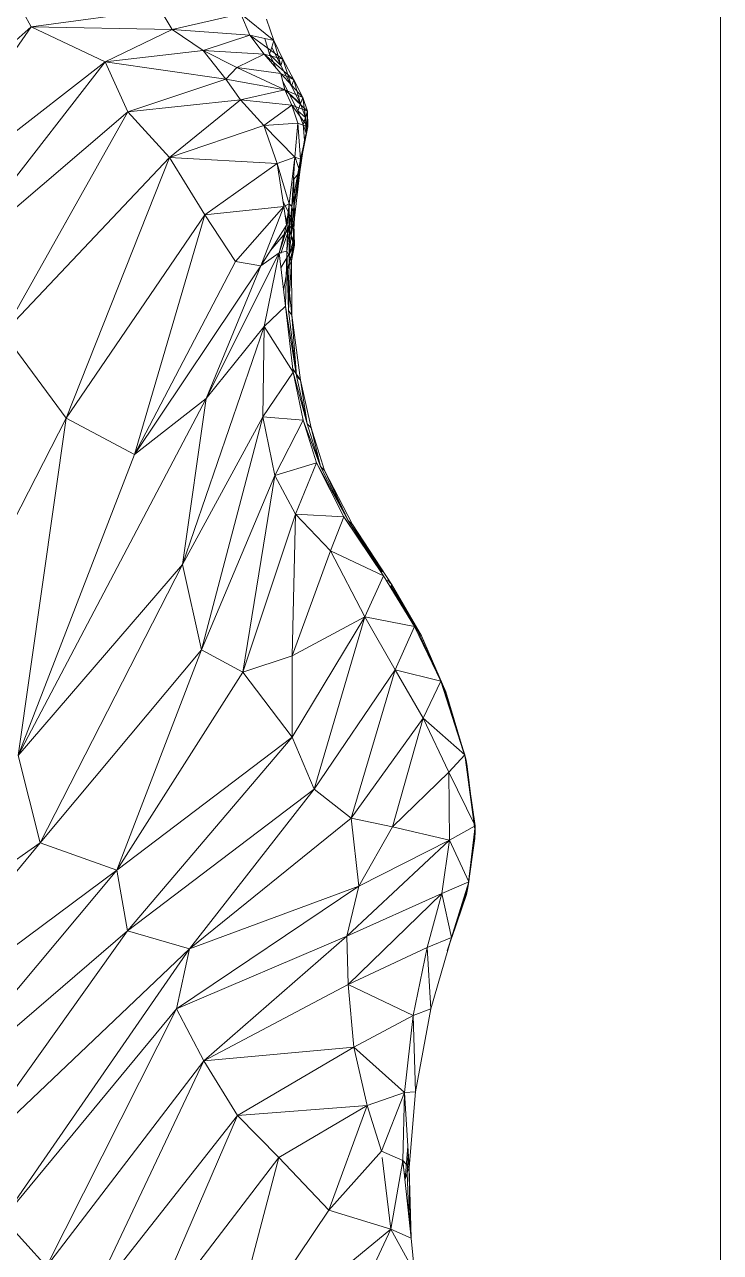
# Model space of a CAD drawing. Header units: millimetres. Extents: x -8591 to 7092, y -1621 to 14390.
# Drawn here: x -4089 to -4012.8, y 2266.3 to 2400.9 of the extents above; entities that cross this region are included whole.
import ezdxf

# ---------------------------------------------------------------- set-up
doc = ezdxf.new("R2010")
doc.units = ezdxf.units.MM
doc.layers.add('G-IMPT', color=8, linetype='Continuous', lineweight=9)
doc.layers.add('I-FURN', color=30, linetype='Continuous', lineweight=9)

# ---------------------------------------------------------------- blocks, each defined once
blk = doc.blocks.new('Couch_-_Soft_Bench_Berto_Salotti_9473_0001 - Couch_-_Soft_Bench_Berto_Salotti_9473_0001-449050-Begane grond')
at = {"layer": 'I-FURN'}
blk.add_line((635.44, -2275), (919.7, -2275), dxfattribs=at)
blk = doc.blocks.new('Artificial banana plant 1500mm - Family 4__C1-728657-Begane grond')
at = {"layer": 'G-IMPT'}
for p, q in [((324.46, -256.25), (322.8, -253.13)), ((324.46, -256.25), (322.8, -253.13)), ((338.59, -254.33), (324.46, -256.25)), ((338.59, -254.33), (324.46, -256.25)), ((339.93, -256.52), (338.59, -254.33)), ((339.93, -256.52), (338.59, -254.33)), ((347.44, -254.81), (339.93, -256.52)), ((347.44, -254.81), (339.93, -256.52)), ((351.07, -257.75), (347.44, -254.81)), ((351.07, -257.75), (347.44, -254.81)), ((348.41, -257.14), (347.44, -254.81)), ((348.41, -257.14), (347.44, -254.81)), ((351.07, -257.75), (350.25, -255.41)), ((351.07, -257.75), (350.25, -255.41)), ((324.46, -256.25), (303.46, -274.68)), ((324.46, -256.25), (303.46, -274.68)), ((324.46, -256.25), (309.09, -278.32)), ((324.46, -256.25), (309.09, -278.32)), ((339.93, -256.52), (324.46, -256.25)), ((339.93, -256.52), (324.46, -256.25)), ((332.59, -260.06), (324.46, -256.25)), ((332.59, -260.06), (324.46, -256.25)), ((339.93, -256.52), (332.59, -260.06)), ((339.93, -256.52), (332.59, -260.06)), ((348.41, -257.14), (339.93, -256.52)), ((348.41, -257.14), (339.93, -256.52)), ((343.3, -258.85), (339.93, -256.52)), ((343.3, -258.85), (339.93, -256.52)), ((348.41, -257.14), (343.3, -258.85)), ((348.41, -257.14), (343.3, -258.85)), ((352.05, -259.78), (348.41, -257.14)), ((352.05, -259.78), (348.41, -257.14)), ((351.07, -257.75), (348.41, -257.14)), ((351.07, -257.75), (348.41, -257.14)), ((350, -259.22), (348.41, -257.14)), ((350, -259.22), (348.41, -257.14)), ((350.08, -257.52), (350.6, -259.22)), ((350.08, -257.52), (350.6, -259.22)), ((351.07, -257.75), (350.85, -258.45)), ((351.07, -257.75), (350.85, -258.45)), ((352.05, -259.78), (351.07, -257.75)), ((352.05, -259.78), (351.07, -257.75)), ((351.81, -260.48), (351.07, -257.75)), ((351.81, -260.48), (351.07, -257.75)), ((343.3, -258.85), (332.59, -260.06)), ((343.3, -258.85), (332.59, -260.06)), ((350, -259.22), (343.3, -258.85)), ((350, -259.22), (343.3, -258.85)), ((345.8, -261.97), (343.3, -258.85)), ((345.8, -261.97), (343.3, -258.85)), ((347.01, -260.69), (343.3, -258.85)), ((347.01, -260.69), (343.3, -258.85)), ((350, -259.22), (347.01, -260.69)), ((350, -259.22), (347.01, -260.69)), ((353.25, -262.04), (350, -259.22)), ((353.25, -262.04), (350, -259.22)), ((352.05, -259.78), (350, -259.22)), ((352.05, -259.78), (350, -259.22)), ((351.81, -261.36), (350, -259.22)), ((351.81, -261.36), (350, -259.22)), ((350.85, -258.45), (350.6, -259.22)), ((350.85, -258.45), (350.6, -259.22)), ((351.81, -260.48), (350.6, -259.22)), ((351.81, -260.48), (350.6, -259.22)), ((350.6, -259.22), (351.31, -260.77)), ((350.6, -259.22), (351.31, -260.77)), ((351.81, -260.48), (350.85, -258.45)), ((351.81, -260.48), (350.85, -258.45)), ((332.59, -260.06), (309.09, -278.32)), ((332.59, -260.06), (309.09, -278.32)), ((332.59, -260.06), (315.04, -282.66)), ((332.59, -260.06), (315.04, -282.66)), ((345.8, -261.97), (332.59, -260.06)), ((345.8, -261.97), (332.59, -260.06)), ((335.04, -265.57), (332.59, -260.06)), ((335.04, -265.57), (332.59, -260.06)), ((345.8, -261.97), (347.01, -260.69)), ((345.8, -261.97), (347.01, -260.69)), ((352.26, -263.13), (347.01, -260.69)), ((352.26, -263.13), (347.01, -260.69)), ((351.81, -261.36), (347.01, -260.69)), ((351.81, -261.36), (347.01, -260.69)), ((352.05, -259.78), (351.81, -260.48)), ((352.05, -259.78), (351.81, -260.48)), ((352.98, -262.74), (351.81, -260.48)), ((352.98, -262.74), (351.81, -260.48)), ((353.25, -262.04), (352.05, -259.78)), ((353.25, -262.04), (352.05, -259.78)), ((352.98, -262.74), (352.05, -259.78)), ((352.98, -262.74), (352.05, -259.78)), ((345.8, -261.97), (335.04, -265.57)), ((345.8, -261.97), (335.04, -265.57)), ((352.26, -263.13), (345.8, -261.97)), ((352.26, -263.13), (345.8, -261.97)), ((347.42, -264.24), (345.8, -261.97)), ((347.42, -264.24), (345.8, -261.97)), ((354.25, -263.98), (351.81, -261.36)), ((354.25, -263.98), (351.81, -261.36)), ((353.25, -262.04), (351.81, -261.36)), ((353.25, -262.04), (351.81, -261.36)), ((352.26, -263.13), (351.81, -261.36)), ((352.26, -263.13), (351.81, -261.36)), ((352.03, -262.24), (352.69, -263.52)), ((352.03, -262.24), (352.69, -263.52)), ((353.25, -262.04), (352.98, -262.74)), ((353.25, -262.04), (352.98, -262.74)), ((354.25, -263.98), (353.25, -262.04)), ((354.25, -263.98), (353.25, -262.04)), ((353.99, -264.68), (353.25, -262.04)), ((353.99, -264.68), (353.25, -262.04)), ((352.26, -263.13), (347.42, -264.24)), ((352.26, -263.13), (347.42, -264.24)), ((354.76, -265.49), (352.26, -263.13)), ((354.76, -265.49), (352.26, -263.13)), ((354.25, -263.98), (352.26, -263.13)), ((354.25, -263.98), (352.26, -263.13)), ((353.03, -264.83), (352.26, -263.13)), ((353.03, -264.83), (352.26, -263.13)), ((353.99, -264.68), (352.69, -263.52)), ((353.99, -264.68), (352.69, -263.52)), ((352.69, -263.52), (353.7, -265.45)), ((352.69, -263.52), (353.7, -265.45)), ((353.99, -264.68), (352.98, -262.74)), ((353.99, -264.68), (352.98, -262.74)), ((347.42, -264.24), (335.04, -265.57)), ((347.42, -264.24), (335.04, -265.57)), ((347.42, -264.24), (339.64, -270.55)), ((347.42, -264.24), (339.64, -270.55)), ((353.03, -264.83), (347.42, -264.24)), ((353.03, -264.83), (347.42, -264.24)), ((349.97, -267.07), (347.42, -264.24)), ((349.97, -267.07), (347.42, -264.24)), ((353.03, -264.83), (349.97, -267.07)), ((353.03, -264.83), (349.97, -267.07)), ((354.79, -267.21), (353.03, -264.83)), ((354.79, -267.21), (353.03, -264.83)), ((354.76, -265.49), (353.03, -264.83)), ((354.76, -265.49), (353.03, -264.83)), ((353.67, -266.81), (353.03, -264.83)), ((353.67, -266.81), (353.03, -264.83)), ((353.99, -264.68), (353.7, -265.45)), ((353.99, -264.68), (353.7, -265.45)), ((354.25, -263.98), (353.99, -264.68)), ((354.25, -263.98), (353.99, -264.68)), ((354.52, -266.19), (353.99, -264.68)), ((354.52, -266.19), (353.99, -264.68)), ((354.76, -265.49), (354.25, -263.98)), ((354.76, -265.49), (354.25, -263.98)), ((354.52, -266.19), (354.25, -263.98)), ((354.52, -266.19), (354.25, -263.98)), ((335.04, -265.57), (315.04, -282.66)), ((335.04, -265.57), (315.04, -282.66)), ((335.04, -265.57), (321.44, -289.83)), ((335.04, -265.57), (321.44, -289.83)), ((339.64, -270.55), (335.04, -265.57)), ((339.64, -270.55), (335.04, -265.57)), ((354.52, -266.19), (353.7, -265.45)), ((354.52, -266.19), (353.7, -265.45)), ((353.7, -265.45), (354.26, -266.95)), ((353.7, -265.45), (354.26, -266.95)), ((354.52, -266.19), (354.26, -266.95)), ((354.52, -266.19), (354.26, -266.95)), ((354.76, -265.49), (354.52, -266.19)), ((354.76, -265.49), (354.52, -266.19)), ((354.61, -267.9), (354.52, -266.19)), ((354.61, -267.9), (354.52, -266.19)), ((354.61, -267.9), (354.76, -265.49)), ((354.61, -267.9), (354.76, -265.49)), ((354.79, -267.21), (354.76, -265.49)), ((354.79, -267.21), (354.76, -265.49)), ((349.97, -267.07), (339.64, -270.55)), ((349.97, -267.07), (339.64, -270.55)), ((353.67, -266.81), (349.97, -267.07)), ((353.67, -266.81), (349.97, -267.07)), ((353.35, -270.53), (349.97, -267.07)), ((353.35, -270.53), (349.97, -267.07)), ((351.44, -271.22), (349.97, -267.07)), ((351.44, -271.22), (349.97, -267.07)), ((353.35, -270.53), (353.67, -266.81)), ((353.35, -270.53), (353.67, -266.81)), ((353.97, -270.75), (353.67, -266.81)), ((353.97, -270.75), (353.67, -266.81)), ((354.79, -267.21), (353.67, -266.81)), ((354.79, -267.21), (353.67, -266.81)), ((353.94, -271.4), (354.79, -267.21)), ((353.94, -271.4), (354.79, -267.21)), ((353.97, -270.75), (354.79, -267.21)), ((353.97, -270.75), (354.79, -267.21)), ((354.61, -267.9), (354.26, -266.95)), ((354.61, -267.9), (354.26, -266.95)), ((354.26, -266.95), (354.41, -268.67)), ((354.26, -266.95), (354.41, -268.67)), ((354.79, -267.21), (354.61, -267.9)), ((354.79, -267.21), (354.61, -267.9)), ((354.41, -268.67), (353.91, -272.12)), ((354.41, -268.67), (353.91, -272.12)), ((353.94, -271.4), (354.61, -267.9)), ((353.94, -271.4), (354.61, -267.9)), ((353.94, -271.4), (354.41, -268.67)), ((353.94, -271.4), (354.41, -268.67)), ((354.61, -267.9), (354.41, -268.67)), ((354.61, -267.9), (354.41, -268.67)), ((339.64, -270.55), (321.44, -289.83)), ((339.64, -270.55), (321.44, -289.83)), ((339.64, -270.55), (328.31, -299.14)), ((339.64, -270.55), (328.31, -299.14)), ((351.44, -271.22), (339.64, -270.55)), ((351.44, -271.22), (339.64, -270.55)), ((343.49, -276.85), (339.64, -270.55)), ((343.49, -276.85), (339.64, -270.55)), ((351.44, -271.22), (343.49, -276.85)), ((351.44, -271.22), (343.49, -276.85)), ((353.35, -270.53), (351.44, -271.22)), ((353.35, -270.53), (351.44, -271.22)), ((352.75, -275.65), (351.44, -271.22)), ((352.75, -275.65), (351.44, -271.22)), ((352.15, -275.92), (351.44, -271.22)), ((352.15, -275.92), (351.44, -271.22)), ((352.75, -275.65), (353.35, -270.53)), ((352.75, -275.65), (353.35, -270.53)), ((353.04, -275.93), (353.35, -270.53)), ((353.04, -275.93), (353.35, -270.53)), ((353.04, -275.93), (353.97, -270.75)), ((353.04, -275.93), (353.97, -270.75)), ((353.17, -276.51), (353.97, -270.75)), ((353.17, -276.51), (353.97, -270.75)), ((353.17, -276.51), (353.94, -271.4)), ((353.17, -276.51), (353.94, -271.4)), ((353.97, -270.75), (353.35, -270.53)), ((353.97, -270.75), (353.35, -270.53)), ((353.91, -272.12), (353.4, -270.53)), ((353.91, -272.12), (353.4, -270.53)), ((353.94, -271.4), (353.91, -272.12)), ((353.94, -271.4), (353.91, -272.12)), ((353.97, -270.75), (353.94, -271.4)), ((353.97, -270.75), (353.94, -271.4)), ((353.17, -276.51), (353.91, -272.12)), ((353.17, -276.51), (353.91, -272.12)), ((353.26, -272.94), (353.25, -277.8)), ((353.26, -272.94), (353.25, -277.8)), ((353.91, -272.12), (353.26, -272.94)), ((353.91, -272.12), (353.26, -272.94)), ((353.32, -277.16), (353.26, -272.94)), ((353.32, -277.16), (353.26, -272.94)), ((353.91, -272.12), (353.32, -277.16)), ((353.91, -272.12), (353.32, -277.16)), ((353.25, -277.8), (352.06, -275.31)), ((353.25, -277.8), (352.06, -275.31)), ((352.75, -275.65), (352.15, -275.92)), ((352.75, -275.65), (352.15, -275.92)), ((352.75, -275.65), (352.45, -277.97)), ((352.75, -275.65), (352.45, -277.97)), ((352.6, -278.14), (352.75, -275.65)), ((352.6, -278.14), (352.75, -275.65)), ((352.77, -278.54), (352.75, -275.65)), ((352.77, -278.54), (352.75, -275.65)), ((353.04, -275.93), (352.75, -275.65)), ((353.04, -275.93), (352.75, -275.65)), ((343.49, -276.85), (328.31, -299.14)), ((343.49, -276.85), (328.31, -299.14)), ((335.78, -303.1), (343.49, -276.85)), ((335.78, -303.1), (343.49, -276.85)), ((352.15, -275.92), (343.49, -276.85)), ((352.15, -275.92), (343.49, -276.85)), ((346.85, -281.97), (343.49, -276.85)), ((346.85, -281.97), (343.49, -276.85)), ((352.15, -275.92), (346.85, -281.97)), ((352.15, -275.92), (346.85, -281.97)), ((349.64, -282.42), (352.15, -275.92)), ((349.64, -282.42), (352.15, -275.92)), ((352.45, -277.97), (352.15, -275.92)), ((352.45, -277.97), (352.15, -275.92)), ((352.29, -276.87), (352.74, -278.36)), ((352.29, -276.87), (352.74, -278.36)), ((352.77, -278.54), (353.04, -275.93)), ((352.77, -278.54), (353.04, -275.93)), ((352.97, -279.08), (353.04, -275.93)), ((352.97, -279.08), (353.04, -275.93)), ((352.97, -279.08), (353.17, -276.51)), ((352.97, -279.08), (353.17, -276.51)), ((352.97, -279.08), (353.32, -277.16)), ((352.97, -279.08), (353.32, -277.16)), ((353.04, -275.93), (353.17, -276.51)), ((353.04, -275.93), (353.17, -276.51)), ((353.17, -276.51), (353.32, -277.16)), ((353.17, -276.51), (353.32, -277.16)), ((353.18, -279.69), (353.32, -277.16)), ((353.18, -279.69), (353.32, -277.16)), ((353.32, -277.16), (353.25, -277.8)), ((353.32, -277.16), (353.25, -277.8)), ((349.64, -282.42), (352.45, -277.97)), ((349.64, -282.42), (352.45, -277.97)), ((352.74, -278.36), (350.7, -280.74)), ((352.74, -278.36), (350.7, -280.74)), ((351.63, -281.01), (352.45, -277.97)), ((351.63, -281.01), (352.45, -277.97)), ((351.63, -281.01), (352.6, -278.14)), ((351.63, -281.01), (352.6, -278.14)), ((352.74, -278.36), (351.83, -281.07)), ((352.74, -278.36), (351.83, -281.07)), ((352.48, -280.81), (352.6, -278.14)), ((352.48, -280.81), (352.6, -278.14)), ((352.48, -280.81), (352.77, -278.54)), ((352.48, -280.81), (352.77, -278.54)), ((352.77, -278.54), (352.6, -278.14)), ((352.77, -278.54), (352.6, -278.14)), ((352.72, -281.33), (352.77, -278.54)), ((352.72, -281.33), (352.77, -278.54)), ((353.25, -277.8), (352.74, -278.36)), ((353.25, -277.8), (352.74, -278.36)), ((352.74, -278.36), (353.25, -280.28)), ((352.74, -278.36), (353.25, -280.28)), ((352.97, -279.08), (352.77, -278.54)), ((352.97, -279.08), (352.77, -278.54)), ((353.18, -279.69), (353.25, -277.8)), ((353.18, -279.69), (353.25, -277.8)), ((353.25, -277.8), (353.31, -280.16)), ((353.25, -277.8), (353.31, -280.16)), ((353.25, -277.8), (353.25, -280.28)), ((353.25, -277.8), (353.25, -280.28)), ((352.72, -281.33), (352.97, -279.08)), ((352.72, -281.33), (352.97, -279.08)), ((352.72, -281.33), (353.18, -279.69)), ((352.72, -281.33), (353.18, -279.69)), ((352.97, -279.08), (353.18, -279.69)), ((352.97, -279.08), (353.18, -279.69)), ((353.18, -279.69), (352.98, -281.9)), ((353.18, -279.69), (352.98, -281.9)), ((353.18, -279.69), (353.31, -280.16)), ((353.18, -279.69), (353.31, -280.16)), ((351.63, -281.01), (343.63, -296.97)), ((351.63, -281.01), (343.63, -296.97)), ((351.63, -281.01), (349.64, -282.42)), ((351.63, -281.01), (349.64, -282.42)), ((349.99, -289.09), (351.63, -281.01)), ((349.99, -289.09), (351.63, -281.01)), ((352.48, -280.81), (351.63, -281.01)), ((352.48, -280.81), (351.63, -281.01)), ((352.34, -286.85), (351.63, -281.01)), ((352.34, -286.85), (351.63, -281.01)), ((353.25, -280.28), (351.83, -282.65)), ((353.25, -280.28), (351.83, -282.65)), ((352.34, -286.85), (352.48, -280.81)), ((352.34, -286.85), (352.48, -280.81)), ((352.72, -281.33), (352.48, -280.81)), ((352.72, -281.33), (352.48, -280.81)), ((352.66, -287.32), (352.48, -280.81)), ((352.66, -287.32), (352.48, -280.81)), ((353.31, -280.16), (352.51, -282.91)), ((353.31, -280.16), (352.51, -282.91)), ((352.51, -282.91), (353.25, -280.28)), ((352.51, -282.91), (353.25, -280.28)), ((352.98, -281.9), (353.31, -280.16)), ((352.98, -281.9), (353.31, -280.16)), ((335.78, -303.1), (346.85, -281.97)), ((335.78, -303.1), (346.85, -281.97)), ((349.64, -282.42), (335.78, -303.1)), ((349.64, -282.42), (335.78, -303.1)), ((343.63, -296.97), (349.64, -282.42)), ((343.63, -296.97), (349.64, -282.42)), ((349.64, -282.42), (346.85, -281.97)), ((349.64, -282.42), (346.85, -281.97)), ((352.98, -281.9), (352.51, -282.91)), ((352.98, -281.9), (352.51, -282.91)), ((352.72, -281.33), (352.66, -287.32)), ((352.72, -281.33), (352.66, -287.32)), ((352.66, -287.32), (352.98, -281.9)), ((352.66, -287.32), (352.98, -281.9)), ((352.72, -281.33), (352.98, -281.9)), ((352.72, -281.33), (352.98, -281.9)), ((352.98, -281.9), (353.02, -287.84)), ((352.98, -281.9), (353.02, -287.84)), ((352.51, -282.91), (352.13, -285.14)), ((352.51, -282.91), (352.13, -285.14)), ((353.02, -287.84), (352.51, -282.91)), ((353.02, -287.84), (352.51, -282.91)), ((352.34, -286.85), (349.99, -289.09)), ((352.34, -286.85), (349.99, -289.09)), ((353.17, -294.08), (352.34, -286.85)), ((353.17, -294.08), (352.34, -286.85)), ((353.55, -294.51), (352.34, -286.85)), ((353.55, -294.51), (352.34, -286.85)), ((353.55, -294.51), (352.66, -287.32)), ((353.55, -294.51), (352.66, -287.32)), ((352.66, -287.32), (353.02, -287.84)), ((352.66, -287.32), (353.02, -287.84)), ((353.02, -287.84), (353.98, -294.98)), ((353.02, -287.84), (353.98, -294.98)), ((353.55, -294.51), (353.02, -287.84)), ((353.55, -294.51), (353.02, -287.84)), ((349.99, -289.09), (341.03, -315.18)), ((349.99, -289.09), (341.03, -315.18)), ((349.99, -289.09), (343.63, -296.97)), ((349.99, -289.09), (343.63, -296.97)), ((349.84, -299), (349.99, -289.09)), ((349.84, -299), (349.99, -289.09)), ((353.17, -294.08), (349.99, -289.09)), ((353.17, -294.08), (349.99, -289.09)), ((328.31, -299.14), (321.44, -289.83)), ((328.31, -299.14), (321.44, -289.83)), ((353.17, -294.08), (349.84, -299)), ((353.17, -294.08), (349.84, -299)), ((353.98, -294.98), (353.13, -293.73)), ((353.98, -294.98), (353.13, -293.73)), ((354.29, -299.35), (353.17, -294.08)), ((354.29, -299.35), (353.17, -294.08)), ((354.7, -299.75), (353.17, -294.08)), ((354.7, -299.75), (353.17, -294.08)), ((354.7, -299.75), (353.55, -294.51)), ((354.7, -299.75), (353.55, -294.51)), ((353.55, -294.51), (353.98, -294.98)), ((353.55, -294.51), (353.98, -294.98)), ((353.98, -294.98), (355.15, -300.19)), ((353.98, -294.98), (355.15, -300.19)), ((354.7, -299.75), (353.98, -294.98)), ((354.7, -299.75), (353.98, -294.98)), ((343.63, -296.97), (323.04, -336.09)), ((343.63, -296.97), (323.04, -336.09)), ((343.63, -296.97), (335.78, -303.1)), ((343.63, -296.97), (335.78, -303.1)), ((341.03, -315.18), (343.63, -296.97)), ((341.03, -315.18), (343.63, -296.97)), ((311.95, -330.97), (328.31, -299.14)), ((311.95, -330.97), (328.31, -299.14)), ((323.04, -336.09), (328.31, -299.14)), ((323.04, -336.09), (328.31, -299.14)), ((335.78, -303.1), (328.31, -299.14)), ((335.78, -303.1), (328.31, -299.14)), ((349.84, -299), (341.03, -315.18)), ((349.84, -299), (341.03, -315.18)), ((349.84, -299), (343.13, -324.53)), ((349.84, -299), (343.13, -324.53)), ((354.29, -299.35), (349.84, -299)), ((354.29, -299.35), (349.84, -299)), ((351.18, -305.42), (349.84, -299)), ((351.18, -305.42), (349.84, -299)), ((354.29, -299.35), (351.18, -305.42)), ((354.29, -299.35), (351.18, -305.42)), ((355.73, -304.04), (354.29, -299.35)), ((355.73, -304.04), (354.29, -299.35)), ((356.16, -304.43), (354.29, -299.35)), ((356.16, -304.43), (354.29, -299.35)), ((356.16, -304.43), (354.7, -299.75)), ((356.16, -304.43), (354.7, -299.75)), ((354.7, -299.75), (355.15, -300.19)), ((354.7, -299.75), (355.15, -300.19)), ((355.15, -300.19), (356.62, -304.86)), ((355.15, -300.19), (356.62, -304.86)), ((356.16, -304.43), (355.15, -300.19)), ((356.16, -304.43), (355.15, -300.19)), ((323.04, -336.09), (335.78, -303.1)), ((323.04, -336.09), (335.78, -303.1)), ((355.73, -304.04), (351.18, -305.42)), ((355.73, -304.04), (351.18, -305.42)), ((355.73, -304.04), (353.43, -309.64)), ((355.73, -304.04), (353.43, -309.64)), ((358.74, -309.94), (355.73, -304.04)), ((358.74, -309.94), (355.73, -304.04)), ((359.19, -310.34), (355.73, -304.04)), ((359.19, -310.34), (355.73, -304.04)), ((351.18, -305.42), (343.13, -324.53)), ((351.18, -305.42), (343.13, -324.53)), ((351.18, -305.42), (347.65, -326.98)), ((351.18, -305.42), (347.65, -326.98)), ((353.43, -309.64), (351.18, -305.42)), ((353.43, -309.64), (351.18, -305.42)), ((359.19, -310.34), (356.16, -304.43)), ((359.19, -310.34), (356.16, -304.43)), ((356.16, -304.43), (356.62, -304.86)), ((356.16, -304.43), (356.62, -304.86)), ((356.62, -304.86), (359.69, -310.78)), ((356.62, -304.86), (359.69, -310.78)), ((359.19, -310.34), (356.62, -304.86)), ((359.19, -310.34), (356.62, -304.86)), ((353.43, -309.64), (347.65, -326.98)), ((353.43, -309.64), (347.65, -326.98)), ((353.43, -309.64), (353.05, -325.17)), ((353.43, -309.64), (353.05, -325.17)), ((358.74, -309.94), (353.43, -309.64)), ((358.74, -309.94), (353.43, -309.64)), ((357.28, -313.66), (353.43, -309.64)), ((357.28, -313.66), (353.43, -309.64)), ((358.74, -309.94), (357.28, -313.66)), ((358.74, -309.94), (357.28, -313.66)), ((363.06, -316.41), (358.74, -309.94)), ((363.06, -316.41), (358.74, -309.94)), ((362.92, -316.01), (358.74, -309.94)), ((362.92, -316.01), (358.74, -309.94)), ((362.92, -315.98), (359.19, -310.34)), ((362.92, -315.98), (359.19, -310.34)), ((359.19, -310.34), (359.69, -310.78)), ((359.19, -310.34), (359.69, -310.78)), ((359.69, -310.78), (363.97, -317.33)), ((359.69, -310.78), (363.97, -317.33)), ((362.92, -315.93), (359.69, -310.78)), ((362.92, -315.93), (359.69, -310.78)), ((357.28, -313.66), (353.05, -325.17)), ((357.28, -313.66), (353.05, -325.17)), ((363.06, -316.41), (357.28, -313.66)), ((363.06, -316.41), (357.28, -313.66)), ((361.02, -320.91), (357.28, -313.66)), ((361.02, -320.91), (357.28, -313.66)), ((341.03, -315.18), (323.04, -336.09)), ((341.03, -315.18), (323.04, -336.09)), ((341.03, -315.18), (325.44, -345.67)), ((341.03, -315.18), (325.44, -345.67)), ((343.13, -324.53), (341.03, -315.18)), ((343.13, -324.53), (341.03, -315.18)), ((363.06, -316.41), (361.02, -320.91)), ((363.06, -316.41), (361.02, -320.91)), ((366.47, -321.98), (363.06, -316.41)), ((366.47, -321.98), (363.06, -316.41)), ((366.85, -322.46), (363.06, -316.41)), ((366.85, -322.46), (363.06, -316.41)), ((363.5, -316.85), (363.97, -317.33)), ((363.5, -316.85), (363.97, -317.33)), ((363.97, -317.33), (363.9, -317.54)), ((363.97, -317.33), (363.9, -317.54)), ((366.85, -322.46), (363.91, -317.54)), ((366.85, -322.46), (363.91, -317.54)), ((363.97, -317.33), (367.25, -322.99)), ((363.97, -317.33), (367.25, -322.99)), ((366.85, -322.46), (363.97, -317.33)), ((366.85, -322.46), (363.97, -317.33)), ((361.02, -320.91), (353.05, -334.09)), ((361.02, -320.91), (353.05, -334.09)), ((361.02, -320.91), (353.05, -325.17)), ((361.02, -320.91), (353.05, -325.17)), ((361.02, -320.91), (355.48, -339.8)), ((361.02, -320.91), (355.48, -339.8)), ((366.47, -321.98), (361.02, -320.91)), ((366.47, -321.98), (361.02, -320.91)), ((364.37, -326.72), (361.02, -320.91)), ((364.37, -326.72), (361.02, -320.91)), ((366.47, -321.98), (364.37, -326.72)), ((366.47, -321.98), (364.37, -326.72)), ((369.35, -327.97), (366.47, -321.98)), ((369.35, -327.97), (366.47, -321.98)), ((369.62, -328.53), (366.85, -322.46)), ((369.62, -328.53), (366.85, -322.46)), ((369.89, -329.14), (367.25, -322.99)), ((369.89, -329.14), (367.25, -322.99)), ((369.62, -328.53), (367.25, -322.99)), ((369.62, -328.53), (367.25, -322.99)), ((343.13, -324.53), (325.44, -345.67)), ((343.13, -324.53), (325.44, -345.67)), ((343.13, -324.53), (333.84, -348.66)), ((343.13, -324.53), (333.84, -348.66)), ((347.65, -326.98), (343.13, -324.53)), ((347.65, -326.98), (343.13, -324.53)), ((353.05, -325.17), (347.65, -326.98)), ((353.05, -325.17), (347.65, -326.98)), ((353.05, -334.09), (353.05, -325.17)), ((353.05, -334.09), (353.05, -325.17)), ((347.65, -326.98), (333.84, -348.66)), ((347.65, -326.98), (333.84, -348.66)), ((353.05, -334.09), (347.65, -326.98)), ((353.05, -334.09), (347.65, -326.98)), ((364.37, -326.72), (355.48, -339.8)), ((364.37, -326.72), (355.48, -339.8)), ((364.37, -326.72), (359.52, -342.97)), ((364.37, -326.72), (359.52, -342.97)), ((369.35, -327.97), (364.37, -326.72)), ((369.35, -327.97), (364.37, -326.72)), ((367.43, -332.02), (364.37, -326.72)), ((367.43, -332.02), (364.37, -326.72)), ((369.35, -327.97), (367.43, -332.02)), ((369.35, -327.97), (367.43, -332.02)), ((372.12, -336.63), (369.35, -327.97)), ((372.12, -336.63), (369.35, -327.97)), ((371.98, -336.02), (369.35, -327.97)), ((371.98, -336.02), (369.35, -327.97)), ((372.12, -336.63), (369.62, -328.53)), ((372.12, -336.63), (369.62, -328.53)), ((372.12, -336.63), (369.89, -329.14)), ((372.12, -336.63), (369.89, -329.14)), ((369.89, -329.14), (371.21, -333.68)), ((369.89, -329.14), (371.21, -333.68)), ((367.43, -332.02), (359.52, -342.97)), ((367.43, -332.02), (359.52, -342.97)), ((367.43, -332.02), (364.08, -343.91)), ((367.43, -332.02), (364.08, -343.91)), ((371.98, -336.02), (367.43, -332.02)), ((371.98, -336.02), (367.43, -332.02)), ((370.25, -337.92), (367.43, -332.02)), ((370.25, -337.92), (367.43, -332.02)), ((353.05, -334.09), (333.84, -348.66)), ((353.05, -334.09), (333.84, -348.66)), ((353.05, -334.09), (335.01, -355.34)), ((353.05, -334.09), (335.01, -355.34)), ((355.48, -339.8), (353.05, -334.09)), ((355.48, -339.8), (353.05, -334.09)), ((325.44, -345.67), (323.04, -336.09)), ((325.44, -345.67), (323.04, -336.09)), ((371.98, -336.02), (370.25, -337.92)), ((371.98, -336.02), (370.25, -337.92)), ((372.12, -336.63), (371.98, -336.02)), ((372.12, -336.63), (371.98, -336.02)), ((373.12, -343.83), (371.98, -336.02)), ((373.12, -343.83), (371.98, -336.02)), ((373.11, -344.48), (371.98, -336.02)), ((373.11, -344.48), (371.98, -336.02)), ((372.12, -336.63), (372.26, -337.3)), ((372.12, -336.63), (372.26, -337.3)), ((372.12, -336.63), (372.47, -339.38)), ((372.12, -336.63), (372.47, -339.38)), ((373.11, -344.48), (372.26, -337.3)), ((373.11, -344.48), (372.26, -337.3)), ((372.26, -337.3), (372.52, -339.72)), ((372.26, -337.3), (372.52, -339.72)), ((370.25, -337.92), (364.08, -343.91)), ((370.25, -337.92), (364.08, -343.91)), ((373.12, -343.83), (370.25, -337.92)), ((373.12, -343.83), (370.25, -337.92)), ((370.32, -345.39), (370.25, -337.92)), ((370.32, -345.39), (370.25, -337.92)), ((355.48, -339.8), (335.01, -355.34)), ((355.48, -339.8), (335.01, -355.34)), ((355.48, -339.8), (341.8, -357.31)), ((355.48, -339.8), (341.8, -357.31)), ((359.52, -342.97), (355.48, -339.8)), ((359.52, -342.97), (355.48, -339.8)), ((359.52, -342.97), (341.8, -357.31)), ((359.52, -342.97), (341.8, -357.31)), ((360.37, -350.43), (359.52, -342.97)), ((360.37, -350.43), (359.52, -342.97)), ((364.08, -343.91), (359.52, -342.97)), ((364.08, -343.91), (359.52, -342.97)), ((360.37, -350.43), (364.08, -343.91)), ((360.37, -350.43), (364.08, -343.91)), ((370.32, -345.39), (364.08, -343.91)), ((370.32, -345.39), (364.08, -343.91)), ((373.12, -343.83), (370.32, -345.39)), ((373.12, -343.83), (370.32, -345.39)), ((372.32, -350.62), (373.12, -343.83)), ((372.32, -350.62), (373.12, -343.83)), ((372.32, -350.62), (373.11, -344.48)), ((372.32, -350.62), (373.11, -344.48)), ((372.43, -349.96), (373.12, -343.83)), ((372.43, -349.96), (373.12, -343.83)), ((373.11, -344.48), (373.09, -345.2)), ((373.11, -344.48), (373.09, -345.2)), ((373.12, -343.83), (373.11, -344.48)), ((373.12, -343.83), (373.11, -344.48)), ((325.44, -345.67), (300.07, -363.35)), ((325.44, -345.67), (300.07, -363.35)), ((325.44, -345.67), (305.6, -369.69)), ((325.44, -345.67), (305.6, -369.69)), ((333.84, -348.66), (325.44, -345.67)), ((333.84, -348.66), (325.44, -345.67)), ((370.32, -345.39), (359.07, -355.9)), ((370.32, -345.39), (359.07, -355.9)), ((370.32, -345.39), (360.37, -350.43)), ((370.32, -345.39), (360.37, -350.43)), ((369.47, -351.22), (370.32, -345.39)), ((369.47, -351.22), (370.32, -345.39)), ((372.43, -349.96), (370.32, -345.39)), ((372.43, -349.96), (370.32, -345.39)), ((372.32, -350.62), (373.09, -345.2)), ((372.32, -350.62), (373.09, -345.2)), ((373.09, -345.2), (372.6, -348.47)), ((373.09, -345.2), (372.6, -348.47)), ((333.84, -348.66), (305.6, -369.69)), ((333.84, -348.66), (305.6, -369.69)), ((333.84, -348.66), (311.17, -375.81)), ((333.84, -348.66), (311.17, -375.81)), ((335.01, -355.34), (333.84, -348.66)), ((335.01, -355.34), (333.84, -348.66)), ((360.37, -350.43), (340.4, -363.89)), ((360.37, -350.43), (340.4, -363.89)), ((360.37, -350.43), (341.8, -357.31)), ((360.37, -350.43), (341.8, -357.31)), ((359.07, -355.9), (360.37, -350.43)), ((359.07, -355.9), (360.37, -350.43)), ((369.47, -351.22), (359.07, -355.9)), ((369.47, -351.22), (359.07, -355.9)), ((369.47, -351.22), (359.21, -361.21)), ((369.47, -351.22), (359.21, -361.21)), ((367.86, -357.15), (369.47, -351.22)), ((367.86, -357.15), (369.47, -351.22)), ((372.43, -349.96), (369.47, -351.22)), ((372.43, -349.96), (369.47, -351.22)), ((370.54, -356.07), (369.47, -351.22)), ((370.54, -356.07), (369.47, -351.22)), ((370.31, -356.76), (372.43, -349.96)), ((370.31, -356.76), (372.43, -349.96)), ((370.54, -356.07), (372.43, -349.96)), ((370.54, -356.07), (372.43, -349.96)), ((370.54, -356.07), (372.32, -350.62)), ((370.54, -356.07), (372.32, -350.62)), ((372.32, -350.62), (372.17, -351.34)), ((372.32, -350.62), (372.17, -351.34)), ((372.43, -349.96), (372.32, -350.62)), ((372.43, -349.96), (372.32, -350.62)), ((372.17, -351.34), (370.06, -357.53)), ((370.55, -356.07), (372.17, -351.34)), ((370.55, -356.07), (372.17, -351.34)), ((372.17, -351.34), (370.56, -356.07)), ((335.01, -355.34), (311.17, -375.81)), ((335.01, -355.34), (311.17, -375.81)), ((335.01, -355.34), (316.45, -381.39)), ((335.01, -355.34), (316.45, -381.39)), ((341.8, -357.31), (335.01, -355.34)), ((341.8, -357.31), (335.01, -355.34)), ((359.07, -355.9), (340.4, -363.89)), ((359.07, -355.9), (340.4, -363.89)), ((359.07, -355.9), (343.39, -369.58)), ((359.07, -355.9), (343.39, -369.58)), ((359.21, -361.21), (359.07, -355.9)), ((359.21, -361.21), (359.07, -355.9)), ((370.54, -356.07), (367.86, -357.15)), ((370.54, -356.07), (367.86, -357.15)), ((368.28, -363.88), (370.54, -356.07)), ((368.28, -363.88), (370.54, -356.07)), ((341.8, -357.31), (316.45, -381.39)), ((341.8, -357.31), (316.45, -381.39)), ((341.8, -357.31), (321.38, -386.86)), ((341.8, -357.31), (321.38, -386.86)), ((340.4, -363.89), (341.8, -357.31)), ((340.4, -363.89), (341.8, -357.31)), ((367.86, -357.15), (359.21, -361.21)), ((367.86, -357.15), (359.21, -361.21)), ((366.31, -364.61), (367.86, -357.15)), ((366.31, -364.61), (367.86, -357.15)), ((368.28, -363.88), (367.86, -357.15)), ((368.28, -363.88), (367.86, -357.15)), ((370.31, -356.76), (370.06, -357.53)), ((370.31, -356.76), (370.06, -357.53)), ((359.21, -361.21), (343.39, -369.58)), ((359.21, -361.21), (343.39, -369.58)), ((366.31, -364.61), (359.21, -361.21)), ((366.31, -364.61), (359.21, -361.21)), ((359.83, -368.08), (359.21, -361.21)), ((359.83, -368.08), (359.21, -361.21)), ((340.4, -363.89), (321.38, -386.86)), ((340.4, -363.89), (321.38, -386.86)), ((340.4, -363.89), (326.14, -392.13)), ((340.4, -363.89), (326.14, -392.13)), ((343.39, -369.58), (340.4, -363.89)), ((343.39, -369.58), (340.4, -363.89)), ((366.31, -364.61), (359.83, -368.08)), ((366.31, -364.61), (359.83, -368.08)), ((365.38, -373.06), (366.31, -364.61)), ((365.38, -373.06), (366.31, -364.61)), ((368.28, -363.88), (366.31, -364.61)), ((368.28, -363.88), (366.31, -364.61)), ((366.6, -372.99), (366.31, -364.61)), ((366.6, -372.99), (366.31, -364.61)), ((366.6, -372.99), (368.28, -363.88)), ((366.6, -372.99), (368.28, -363.88)), ((359.83, -368.08), (343.39, -369.58)), ((359.83, -368.08), (343.39, -369.58)), ((359.83, -368.08), (347.07, -375.56)), ((359.83, -368.08), (347.07, -375.56)), ((365.38, -373.06), (359.83, -368.08)), ((365.38, -373.06), (359.83, -368.08)), ((361.29, -374.47), (359.83, -368.08)), ((361.29, -374.47), (359.83, -368.08)), ((343.39, -369.58), (326.14, -392.13)), ((343.39, -369.58), (326.14, -392.13)), ((343.39, -369.58), (330.73, -396.32)), ((343.39, -369.58), (330.73, -396.32)), ((347.07, -375.56), (343.39, -369.58)), ((347.07, -375.56), (343.39, -369.58)), ((365.38, -373.06), (361.29, -374.47)), ((365.38, -373.06), (361.29, -374.47)), ((365.38, -373.06), (362.84, -379.49)), ((365.38, -373.06), (362.84, -379.49)), ((365.21, -380.5), (365.38, -373.06)), ((365.21, -380.5), (365.38, -373.06)), ((366.6, -372.99), (365.38, -373.06)), ((366.6, -372.99), (365.38, -373.06)), ((365.88, -381.25), (365.38, -373.06)), ((365.88, -381.25), (365.38, -373.06)), ((365.88, -381.25), (366.6, -372.99)), ((365.88, -381.25), (366.6, -372.99)), ((361.29, -374.47), (347.07, -375.56)), ((361.29, -374.47), (347.07, -375.56)), ((361.29, -374.47), (351.59, -380.18)), ((361.29, -374.47), (351.59, -380.18)), ((357.08, -385.95), (361.29, -374.47)), ((357.08, -385.95), (361.29, -374.47)), ((362.84, -379.49), (361.29, -374.47)), ((362.84, -379.49), (361.29, -374.47)), ((347.07, -375.56), (330.73, -396.32)), ((347.07, -375.56), (330.73, -396.32)), ((336.7, -399.63), (347.07, -375.56)), ((336.7, -399.63), (347.07, -375.56)), ((351.59, -380.18), (347.07, -375.56)), ((351.59, -380.18), (347.07, -375.56)), ((357.08, -385.95), (362.84, -379.49)), ((357.08, -385.95), (362.84, -379.49)), ((365.21, -380.5), (362.84, -379.49)), ((365.21, -380.5), (362.84, -379.49)), ((365.74, -378.94), (365.46, -382.55)), ((365.74, -378.94), (365.46, -382.55)), ((336.7, -399.63), (351.59, -380.18)), ((336.7, -399.63), (351.59, -380.18)), ((345.58, -403.02), (351.59, -380.18)), ((345.58, -403.02), (351.59, -380.18)), ((357.08, -385.95), (351.59, -380.18)), ((357.08, -385.95), (351.59, -380.18)), ((363.89, -388.03), (362.92, -380.16)), ((363.89, -388.03), (362.92, -380.16)), ((363.89, -388.03), (365.21, -380.5)), ((363.89, -388.03), (365.21, -380.5)), ((365.46, -382.55), (365.17, -380.5)), ((365.46, -382.55), (365.17, -380.5)), ((366.11, -389.03), (365.21, -380.5)), ((366.11, -389.03), (365.21, -380.5)), ((365.88, -381.25), (365.21, -380.5)), ((365.88, -381.25), (365.21, -380.5)), ((365.68, -381.87), (365.79, -379.83)), ((365.68, -381.87), (365.79, -379.83)), ((365.68, -381.87), (365.82, -380.22)), ((365.68, -381.87), (365.82, -380.22)), ((365.68, -381.87), (365.83, -380.44)), ((365.68, -381.87), (365.83, -380.44)), ((365.68, -381.87), (365.46, -382.55)), ((365.68, -381.87), (365.46, -382.55)), ((365.88, -381.25), (365.68, -381.87)), ((365.88, -381.25), (365.68, -381.87)), ((365.87, -386.71), (365.68, -381.87)), ((365.87, -386.71), (365.68, -381.87)), ((366.11, -389.03), (365.88, -381.25)), ((366.11, -389.03), (365.88, -381.25)), ((365.96, -387.53), (365.88, -381.25)), ((365.96, -387.53), (365.88, -381.25)), ((345.58, -403.02), (357.08, -385.95)), ((345.58, -403.02), (357.08, -385.95)), ((363.89, -388.03), (357.08, -385.95)), ((363.89, -388.03), (357.08, -385.95)), ((326.14, -392.13), (321.38, -386.86)), ((326.14, -392.13), (321.38, -386.86)), ((363.89, -388.03), (345.58, -403.02)), ((363.89, -388.03), (345.58, -403.02)), ((361.01, -394.18), (363.89, -388.03)), ((361.01, -394.18), (363.89, -388.03)), ((366.48, -392.75), (363.89, -388.03)), ((366.48, -392.75), (363.89, -388.03)), ((366.11, -389.03), (363.89, -388.03)), ((366.11, -389.03), (363.89, -388.03)), ((366.48, -392.75), (366.11, -389.03)), ((366.48, -392.75), (366.11, -389.03))]:
    blk.add_line(p, q, dxfattribs=at)
blk = doc.blocks.new('Artificial banana plant 1500mm - Family 4__C2-728658-Begane grond')
blk.add_blockref('Artificial banana plant 1500mm - Family 4__C1-728657-Begane grond', (0, 0))
blk = doc.blocks.new('Artificial banana plant 1500mm - Family 4-728656-Begane grond')
blk.add_blockref('Artificial banana plant 1500mm - Family 4__C2-728658-Begane grond', (0, 0))
blk = doc.blocks.new('Artificial banana plant 1500mm - Ny märkning-728662-Begane grond')
blk.add_blockref('Artificial banana plant 1500mm - Family 4-728656-Begane grond', (0, 0))

msp = doc.modelspace()

# ---------------------------------------------------------------- block references
at = {"layer": 'I-FURN', "rotation": 269.9999999999997}
msp.add_blockref('Couch_-_Soft_Bench_Berto_Salotti_9473_0001 - Couch_-_Soft_Bench_Berto_Salotti_9473_0001-449050-Begane grond', (-1737.76, 3116.58), dxfattribs=at)
at = {"layer": 'I-FURN'}
msp.add_blockref('Artificial banana plant 1500mm - Ny märkning-728662-Begane grond', (-4412.76, 2656.87), dxfattribs=at)

doc.saveas('drawing.dxf')
